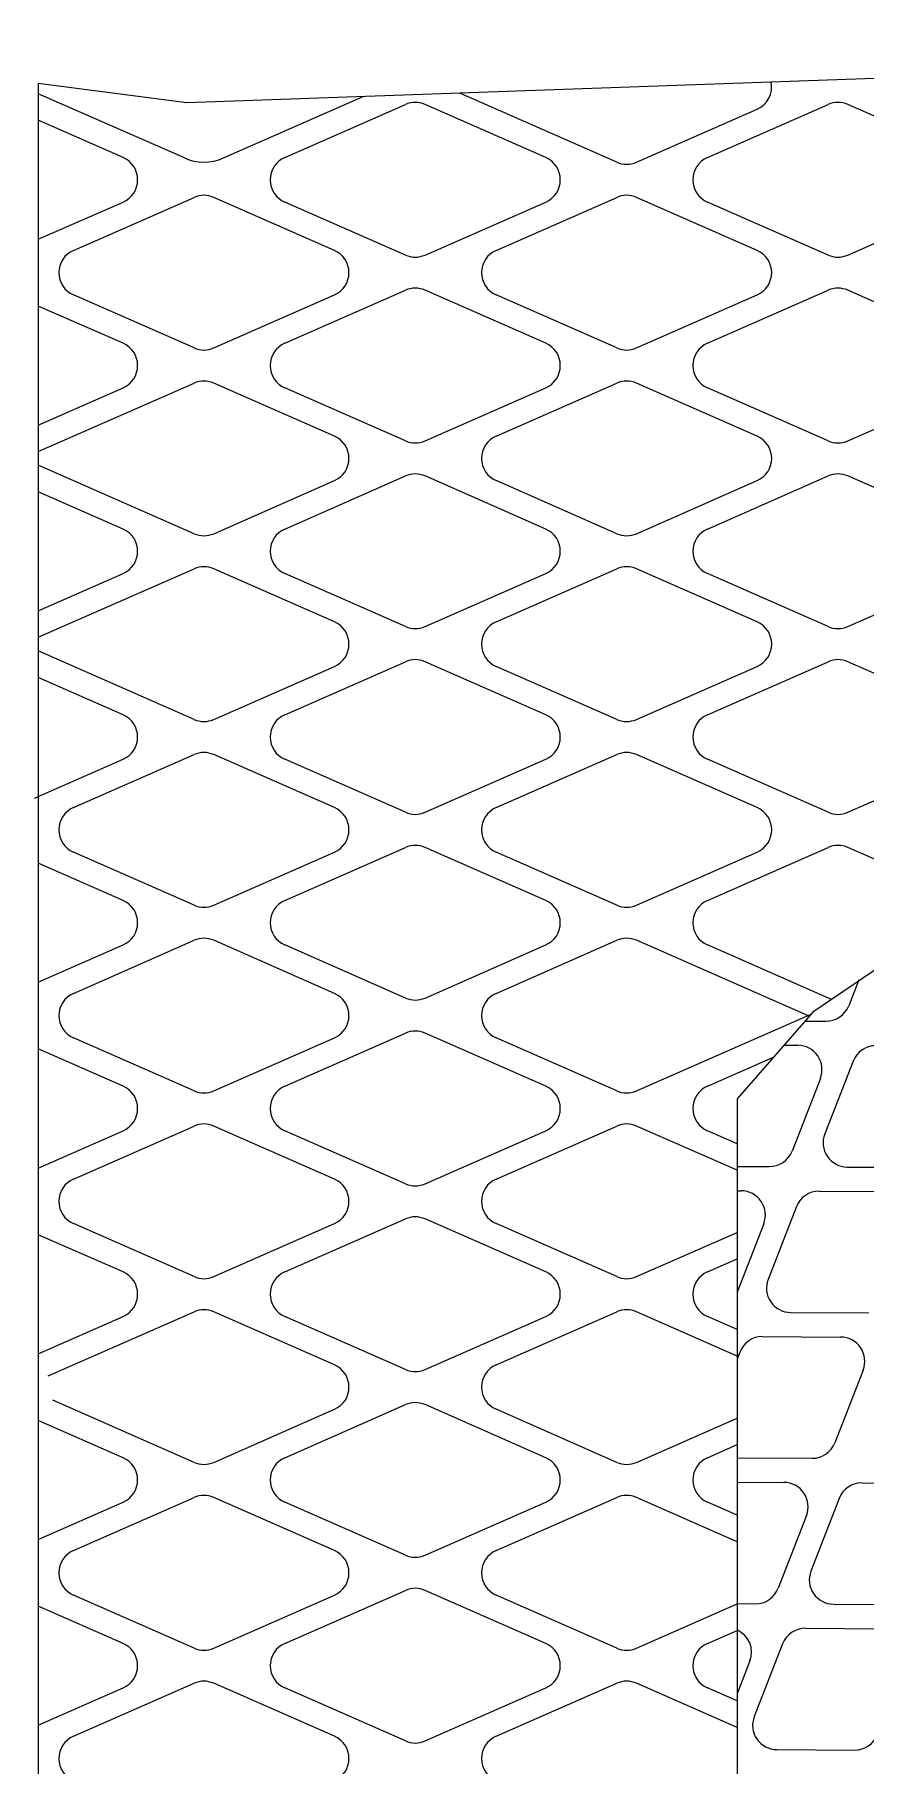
# Model space of a CAD drawing. Header units: millimetres. Extents: x 200 to 163856, y 0 to 163394.
# Drawn here: x 9646 to 9710.1, y 1988.7 to 2122.3 of the extents above; entities that cross this region are included whole.
import ezdxf

# ---------------------------------------------------------------- set-up
doc = ezdxf.new("R2010")
doc.units = ezdxf.units.MM
doc.header["$LTSCALE"] = 10
doc.layers.add('4', color=4, linetype='Continuous')
doc.layers.add('HAT', color=5, linetype='Continuous')

msp = doc.modelspace()

# ---------------------------------------------------------------- linework, layer by layer
at = {"layer": '4', "extrusion": (0, 0.75072, -0.660621)}
for p, q in [((9807.42788, 2122.2864), (9657.70256, 2117.02527)), ((9657.70256, 2117.02527), (9646.24836, 2118.50854)), ((9810.45078, 2117.89371), (9706.01376, 2046.82247)), ((9706.01376, 2046.82247), (9700.17506, 2040.14564))]:
    msp.add_line(p, q, dxfattribs=at)
at = {"layer": '4'}
for p, q in [((9646.24836, 2118.50854), (9646.24836, 1944.76661)), ((9700.17506, 2040.14564), (9700.17506, 1889.82255))]:
    msp.add_line(p, q, dxfattribs=at)
at = {"layer": 'HAT'}
for p, q in [((9657.52161, 2112.76737), (9646.24836, 2117.72248)), ((9690.89365, 2112.43574), (9678.76809, 2117.76548)), ((9660.53954, 2112.76737), (9671.31478, 2117.50359)), ((9665.26557, 2112.79655), (9674.58487, 2116.89281)), ((9685.41314, 2112.79655), (9676.09384, 2116.89281)), ((9692.40262, 2112.43574), (9701.72192, 2116.532)), ((9697.88313, 2112.79655), (9707.20243, 2116.89281)), ((9718.0307, 2112.79655), (9708.7114, 2116.89281)), ((9652.79558, 2112.79655), (9646.24836, 2115.67435)), ((9648.95679, 2105.62808), (9658.27609, 2109.72435)), ((9669.10436, 2105.62808), (9659.78506, 2109.72435)), ((9681.57435, 2105.62808), (9690.89365, 2109.72435)), ((9701.72192, 2105.62808), (9692.40262, 2109.72435)), ((9646.24836, 2106.48573), (9652.79558, 2109.36354)), ((9674.58487, 2105.26727), (9665.26557, 2109.36354)), ((9676.09384, 2105.26727), (9685.41314, 2109.36354)), ((9707.20243, 2105.26727), (9697.88313, 2109.36354)), ((9708.7114, 2105.26727), (9718.0307, 2109.36354)), ((9658.27609, 2098.09881), (9648.95679, 2102.19508)), ((9659.78506, 2098.09881), (9669.10436, 2102.19508)), ((9665.26557, 2098.45962), (9674.58487, 2102.55588)), ((9685.41314, 2098.45962), (9676.09384, 2102.55588)), ((9690.89365, 2098.09881), (9681.57435, 2102.19508)), ((9692.40262, 2098.09881), (9701.72192, 2102.19508)), ((9697.88313, 2098.45962), (9707.20243, 2102.55588)), ((9718.0307, 2098.45962), (9708.7114, 2102.55588)), ((9652.79558, 2098.45962), (9646.24836, 2101.33742)), ((9646.24836, 2090.10067), (9658.27609, 2095.38742)), ((9646.24836, 2092.14881), (9652.79558, 2095.02661)), ((9669.10436, 2091.29115), (9659.78506, 2095.38742)), ((9674.58487, 2090.93035), (9665.26557, 2095.02661)), ((9676.09384, 2090.93035), (9685.41314, 2095.02661)), ((9681.57435, 2091.29115), (9690.89365, 2095.38742)), ((9701.72192, 2091.29115), (9692.40262, 2095.38742)), ((9707.20243, 2090.93035), (9697.88313, 2095.02661)), ((9708.7114, 2090.93035), (9718.0307, 2095.02661)), ((9658.27609, 2083.76188), (9646.24836, 2089.04863)), ((9665.26557, 2084.12269), (9674.58487, 2088.21895)), ((9685.41314, 2084.12269), (9676.09384, 2088.21895)), ((9697.88313, 2084.12269), (9707.20243, 2088.21895)), ((9718.0307, 2084.12269), (9708.7114, 2088.21895)), ((9652.79558, 2084.12269), (9646.24836, 2087.0005)), ((9659.78506, 2083.76188), (9669.10436, 2087.85815)), ((9690.89365, 2083.76188), (9681.57435, 2087.85815)), ((9692.40262, 2083.76188), (9701.72192, 2087.85815)), ((9646.24836, 2075.76375), (9658.27609, 2081.05049)), ((9646.24836, 2077.81188), (9652.79558, 2080.68968)), ((9669.10436, 2076.95423), (9659.78506, 2081.05049)), ((9674.58487, 2076.59342), (9665.26557, 2080.68968)), ((9676.09384, 2076.59342), (9685.41314, 2080.68968)), ((9681.57435, 2076.95423), (9690.89365, 2081.05049)), ((9701.72192, 2076.95423), (9692.40262, 2081.05049)), ((9707.20243, 2076.59342), (9697.88313, 2080.68968)), ((9708.7114, 2076.59342), (9718.0307, 2080.68968)), ((9658.27609, 2069.42495), (9646.24836, 2074.7117)), ((9659.78506, 2069.42495), (9669.10436, 2073.52122)), ((9665.26557, 2069.78576), (9674.58487, 2073.88203)), ((9685.41314, 2069.78576), (9676.09384, 2073.88203)), ((9690.89365, 2069.42495), (9681.57435, 2073.52122)), ((9692.40262, 2069.42495), (9701.72192, 2073.52122)), ((9697.88313, 2069.78576), (9707.20243, 2073.88203)), ((9718.0307, 2069.78576), (9708.7114, 2073.88203)), ((9652.79558, 2069.78576), (9646.24836, 2072.66357)), ((9645.96714, 2063.35134), (9652.79558, 2066.35276)), ((9648.95679, 2062.6173), (9658.27609, 2066.71356)), ((9669.10436, 2062.6173), (9659.78506, 2066.71356)), ((9674.58487, 2062.25649), (9665.26557, 2066.35276)), ((9676.09384, 2062.25649), (9685.41314, 2066.35276)), ((9681.57435, 2062.6173), (9690.89365, 2066.71356)), ((9701.72192, 2062.6173), (9692.40262, 2066.71356)), ((9707.20243, 2062.25649), (9697.88313, 2066.35276)), ((9708.7114, 2062.25649), (9718.0307, 2066.35276)), ((9658.27609, 2055.08803), (9648.95679, 2059.18429)), ((9659.78506, 2055.08803), (9669.10436, 2059.18429)), ((9665.26557, 2055.44883), (9674.58487, 2059.5451)), ((9685.41314, 2055.44883), (9676.09384, 2059.5451)), ((9690.89365, 2055.08803), (9681.57435, 2059.18429)), ((9692.40262, 2055.08803), (9701.72192, 2059.18429)), ((9697.88313, 2055.44883), (9707.20243, 2059.5451)), ((9718.43124, 2055.27278), (9708.7114, 2059.5451)), ((9652.79558, 2055.44883), (9646.24836, 2058.32664)), ((9648.95679, 2048.28037), (9658.27609, 2052.37663)), ((9669.10436, 2048.28037), (9659.78506, 2052.37663)), ((9681.57435, 2048.28037), (9690.89365, 2052.37663)), ((9705.74305, 2046.51289), (9692.40262, 2052.37663)), ((9646.24836, 2049.13802), (9652.79558, 2052.01583)), ((9674.58487, 2047.91956), (9665.26557, 2052.01583)), ((9676.09384, 2047.91956), (9685.41314, 2052.01583)), ((9707.45973, 2047.80647), (9697.88313, 2052.01583)), ((9709.5614, 2049.32673), (9708.78425, 2047.33116)), ((9692.40262, 2040.7511), (9705.88786, 2046.67849)), ((9705.42184, 2046.14558), (9707.02659, 2046.13661)), ((9658.27609, 2040.7511), (9648.95679, 2044.84736)), ((9659.78506, 2040.7511), (9669.10436, 2044.84736)), ((9665.26557, 2041.1119), (9674.58487, 2045.20817)), ((9685.41314, 2041.1119), (9676.09384, 2045.20817)), ((9690.89365, 2040.7511), (9681.57435, 2044.84736)), ((9703.79016, 2044.27966), (9704.86168, 2044.27368)), ((9652.79558, 2041.1119), (9646.24836, 2043.98971)), ((9697.88313, 2041.1119), (9702.97858, 2043.35159)), ((9709.12741, 2043.04546), (9706.94155, 2037.43259)), ((9706.59839, 2041.71829), (9704.41253, 2036.10541)), ((9646.24836, 2034.80109), (9652.79558, 2037.6789)), ((9648.95679, 2033.94344), (9658.27609, 2038.03971)), ((9669.10436, 2033.94344), (9659.78506, 2038.03971)), ((9674.58487, 2033.58263), (9665.26557, 2037.6789)), ((9676.09384, 2033.58263), (9685.41314, 2037.6789)), ((9681.57435, 2033.94344), (9690.89365, 2038.03971)), ((9700.17506, 2034.62336), (9692.40262, 2038.03971)), ((9700.17506, 2036.67149), (9697.88313, 2037.6789)), ((9700.17506, 2034.92472), (9702.65487, 2034.91086)), ((9708.67825, 2034.8772), (9714.70164, 2034.84354)), ((9700.17506, 2033.04969), (9700.48996, 2033.04793)), ((9706.51335, 2033.01427), (9712.53674, 2032.98061)), ((9665.26557, 2026.77498), (9674.58487, 2030.87124)), ((9685.41314, 2026.77498), (9676.09384, 2030.87124)), ((9704.75569, 2031.81972), (9702.56982, 2026.20685)), ((9652.79558, 2026.77498), (9646.24836, 2029.65278)), ((9658.27609, 2026.41417), (9648.95679, 2030.51044)), ((9659.78506, 2026.41417), (9669.10436, 2030.51044)), ((9690.89365, 2026.41417), (9681.57435, 2030.51044)), ((9692.40262, 2026.41417), (9700.17506, 2029.83052)), ((9702.22667, 2030.49254), (9700.17506, 2025.22441)), ((9697.88313, 2026.77498), (9700.17506, 2027.78239)), ((9646.24836, 2020.46417), (9652.79558, 2023.34197)), ((9647.00284, 2018.74766), (9658.27609, 2023.70278)), ((9669.10436, 2019.60651), (9659.78506, 2023.70278)), ((9674.58487, 2019.24571), (9665.26557, 2023.34197)), ((9676.09384, 2019.24571), (9685.41314, 2023.34197)), ((9681.57435, 2019.60651), (9690.89365, 2023.70278)), ((9700.17506, 2020.28643), (9692.40262, 2023.70278)), ((9700.17506, 2022.33456), (9697.88313, 2023.34197)), ((9704.30653, 2023.65146), (9710.32992, 2023.6178)), ((9702.14163, 2021.78853), (9708.16501, 2021.75487)), ((9700.38396, 2020.59397), (9700.17506, 2020.05755)), ((9709.90172, 2019.19948), (9707.71586, 2013.5866)), ((9658.27609, 2012.07724), (9647.37125, 2016.87043)), ((9659.78506, 2012.07724), (9669.10436, 2016.17351)), ((9665.26557, 2012.43805), (9674.58487, 2016.53431)), ((9685.41314, 2012.43805), (9676.09384, 2016.53431)), ((9690.89365, 2012.07724), (9681.57435, 2016.17351)), ((9652.79558, 2012.43805), (9646.24836, 2015.31585)), ((9692.40262, 2012.07724), (9700.17506, 2015.49359)), ((9697.88313, 2012.43805), (9700.17506, 2013.44546)), ((9700.17506, 2012.42437), (9705.9582, 2012.39205)), ((9648.95679, 2005.26958), (9658.27609, 2009.36585)), ((9669.10436, 2005.26958), (9659.78506, 2009.36585)), ((9681.57435, 2005.26958), (9690.89365, 2009.36585)), ((9700.17506, 2005.9495), (9692.40262, 2009.36585)), ((9700.17506, 2010.54934), (9703.79329, 2010.52912)), ((9708.05902, 2009.30091), (9705.87316, 2003.68803)), ((9709.81668, 2010.49546), (9715.84007, 2010.4618)), ((9646.24836, 2006.12724), (9652.79558, 2009.00504)), ((9674.58487, 2004.90878), (9665.26557, 2009.00504)), ((9676.09384, 2004.90878), (9685.41314, 2009.00504)), ((9700.17506, 2007.99763), (9697.88313, 2009.00504)), ((9705.53, 2007.97373), (9703.34414, 2002.36086)), ((9658.27609, 1997.74031), (9648.95679, 2001.83658)), ((9659.78506, 1997.74031), (9669.10436, 2001.83658)), ((9665.26557, 1998.10112), (9674.58487, 2002.19739)), ((9685.41314, 1998.10112), (9676.09384, 2002.19739)), ((9690.89365, 1997.74031), (9681.57435, 2001.83658)), ((9652.79558, 1998.10112), (9646.24836, 2000.97893)), ((9692.40262, 1997.74031), (9700.17506, 2001.15666)), ((9700.17506, 2001.17419), (9701.58648, 2001.16631)), ((9707.60986, 2001.13265), (9713.63325, 2001.09898)), ((9697.88313, 1998.10112), (9700.17506, 1999.10853)), ((9705.44496, 1999.26971), (9711.46835, 1999.23605)), ((9703.6873, 1998.07516), (9701.50143, 1992.46229)), ((9701.15828, 1996.74799), (9700.17506, 1994.22327)), ((9646.24836, 1991.79031), (9652.79558, 1994.66812)), ((9648.95679, 1990.93266), (9658.27609, 1995.02892)), ((9669.10436, 1990.93266), (9659.78506, 1995.02892)), ((9674.58487, 1990.57185), (9665.26557, 1994.66812)), ((9676.09384, 1990.57185), (9685.41314, 1994.66812)), ((9681.57435, 1990.93266), (9690.89365, 1995.02892)), ((9700.17506, 1991.61257), (9692.40262, 1995.02892)), ((9700.17506, 1993.66071), (9697.88313, 1994.66812)), ((9703.23814, 1989.9069), (9709.26153, 1989.87324))]:
    msp.add_line(p, q, dxfattribs=at)
for centre, radius, start, end in [((9700.96744, 2118.24851), 1.875, 293.7277118, 11.1217376), ((9675.33935, 2115.17631), 1.875, 66.2722882, 113.7277117), ((9707.95692, 2115.17631), 1.875, 66.2722882, 113.7277118), ((9652.0411, 2111.08004), 1.875, 293.7277118, 66.2722882), ((9659.03057, 2116.20037), 3.75, 246.2722882, 293.7277118), ((9666.02005, 2111.08004), 1.875, 113.7277118, 246.2722882), ((9684.65866, 2111.08004), 1.875, 293.7277118, 66.2722882), ((9691.64814, 2114.15224), 1.875, 246.2722882, 293.7277118), ((9698.63761, 2111.08004), 1.875, 113.7277118, 246.2722882), ((9659.03057, 2108.00784), 1.875, 66.2722882, 113.7277118), ((9691.64814, 2108.00784), 1.875, 66.2722882, 113.7277118), ((9649.71127, 2103.91158), 1.875, 113.7277118, 246.2722882), ((9668.34988, 2103.91158), 1.875, 293.7277118, 66.2722882), ((9682.32883, 2103.91158), 1.875, 113.7277118, 246.2722882), ((9700.96744, 2103.91158), 1.875, 293.7277118, 66.2722882), ((9675.33935, 2106.98378), 1.875, 246.2722882, 293.7277118), ((9707.95692, 2106.98378), 1.875, 246.2722882, 293.7277118), ((9675.33935, 2100.83938), 1.875, 66.2722882, 113.7277118), ((9707.95692, 2100.83938), 1.875, 66.2722882, 113.7277118), ((9652.0411, 2096.74311), 1.875, 293.7277118, 66.2722882), ((9659.03057, 2099.81531), 1.875, 246.2722882, 293.7277118), ((9666.02005, 2096.74311), 1.875, 113.7277118, 246.2722882), ((9684.65866, 2096.74311), 1.875, 293.7277118, 66.2722882), ((9691.64814, 2099.81531), 1.875, 246.2722883, 293.7277118), ((9698.63761, 2096.74311), 1.875, 113.7277118, 246.2722882), ((9659.03057, 2093.67092), 1.875, 66.2722882, 113.7277118), ((9691.64814, 2093.67092), 1.875, 66.2722882, 113.7277118), ((9668.34988, 2089.57465), 1.875, 293.7277118, 66.2722882), ((9675.33935, 2092.64685), 1.875, 246.2722882, 293.7277117), ((9682.32883, 2089.57465), 1.875, 113.7277118, 246.2722882), ((9700.96744, 2089.57465), 1.875, 293.7277118, 66.2722882), ((9707.95692, 2092.64685), 1.875, 246.2722882, 293.7277118), ((9675.33935, 2086.50245), 1.875, 66.2722882, 113.7277118), ((9707.95692, 2086.50245), 1.875, 66.2722882, 113.7277118), ((9652.0411, 2082.40619), 1.875, 293.7277118, 66.2722882), ((9666.02005, 2082.40619), 1.875, 113.7277118, 246.2722882), ((9684.65866, 2082.40619), 1.875, 293.7277118, 66.2722882), ((9698.63761, 2082.40619), 1.875, 113.7277118, 246.2722882), ((9659.03057, 2085.47839), 1.875, 246.2722882, 293.7277118), ((9691.64814, 2085.47839), 1.875, 246.2722882, 293.7277118), ((9659.03057, 2079.33399), 1.875, 66.2722882, 113.7277118), ((9691.64814, 2079.33399), 1.875, 66.2722882, 113.7277118), ((9668.34988, 2075.23772), 1.875, 293.7277118, 66.2722882), ((9675.33935, 2078.30992), 1.875, 246.2722882, 293.7277118), ((9682.32883, 2075.23772), 1.875, 113.7277118, 246.2722882), ((9700.96744, 2075.23772), 1.875, 293.7277118, 66.2722882), ((9707.95692, 2078.30992), 1.875, 246.2722882, 293.7277118), ((9675.33935, 2072.16552), 1.875, 66.2722882, 113.7277118), ((9707.95692, 2072.16552), 1.875, 66.2722882, 113.7277118), ((9652.0411, 2068.06926), 1.875, 293.7277118, 66.2722882), ((9659.03057, 2071.14146), 1.875, 246.2722882, 293.7277118), ((9666.02005, 2068.06926), 1.875, 113.7277118, 246.2722882), ((9684.65866, 2068.06926), 1.875, 293.7277118, 66.2722882), ((9691.64814, 2071.14146), 1.875, 246.2722882, 293.7277118), ((9698.63761, 2068.06926), 1.875, 113.7277118, 246.2722882), ((9659.03057, 2064.99706), 1.875, 66.2722882, 113.7277118), ((9691.64814, 2064.99706), 1.875, 66.2722882, 113.7277118), ((9649.71127, 2060.90079), 1.875, 113.7277118, 246.2722882), ((9668.34988, 2060.90079), 1.875, 293.7277118, 66.2722882), ((9675.33935, 2063.97299), 1.875, 246.2722882, 293.7277117), ((9682.32883, 2060.90079), 1.875, 113.7277118, 246.2722882), ((9700.96744, 2060.90079), 1.875, 293.7277118, 66.2722882), ((9707.95692, 2063.97299), 1.875, 246.2722882, 293.7277118), ((9675.33935, 2057.8286), 1.875, 66.2722882, 113.7277118), ((9707.95692, 2057.8286), 1.875, 66.2722882, 113.7277118), ((9652.0411, 2053.73233), 1.875, 293.7277118, 66.2722882), ((9659.03057, 2056.80453), 1.875, 246.2722882, 293.7277118), ((9666.02005, 2053.73233), 1.875, 113.7277118, 246.2722882), ((9684.65866, 2053.73233), 1.875, 293.7277118, 66.2722882), ((9691.64814, 2056.80453), 1.875, 246.2722882, 293.7277118), ((9698.63761, 2053.73233), 1.875, 113.7277118, 246.2722882), ((9659.03057, 2050.66013), 1.875, 66.2722882, 113.7277118), ((9691.64814, 2050.66013), 1.875, 66.2722882, 113.7277118), ((9649.71127, 2046.56387), 1.875, 113.7277118, 246.2722882), ((9668.34988, 2046.56387), 1.875, 293.7277118, 66.2722882), ((9682.32883, 2046.56387), 1.875, 113.7277118, 246.2722882), ((9675.33935, 2049.63607), 1.875, 246.2722881, 293.7277118), ((9707.03707, 2048.01158), 1.875, 269.6798161, 338.722217), ((9675.33935, 2043.49167), 1.875, 66.2722882, 113.7277118), ((9704.8512, 2042.39871), 1.875, 338.722217, 89.6798161), ((9710.87459, 2042.36505), 1.875, 89.6798161, 158.722217), ((9652.0411, 2039.3954), 1.875, 293.7277118, 66.2722882), ((9659.03057, 2042.4676), 1.875, 246.2722882, 293.7277116), ((9666.02005, 2039.3954), 1.875, 113.7277118, 246.2722882), ((9684.65866, 2039.3954), 1.875, 293.7277118, 66.2722882), ((9691.64814, 2042.4676), 1.875, 246.2722882, 293.7277118), ((9698.63761, 2039.3954), 1.875, 113.7277118, 246.2722882), ((9659.03057, 2036.3232), 1.875, 66.2722882, 113.7277118), ((9691.64814, 2036.3232), 1.875, 66.2722882, 113.7277119), ((9708.68873, 2036.75217), 1.875, 158.722217, 269.6798161), ((9702.66534, 2036.78583), 1.875, 269.6798161, 338.722217), ((9649.71127, 2032.22694), 1.875, 113.7277118, 246.2722882), ((9668.34988, 2032.22694), 1.875, 293.7277118, 66.2722882), ((9675.33935, 2035.29914), 1.875, 246.2722882, 293.7277118), ((9682.32883, 2032.22694), 1.875, 113.7277118, 246.2722882), ((9700.47948, 2031.17296), 1.875, 338.722217, 89.6798161), ((9706.50287, 2031.1393), 1.875, 89.6798161, 158.722217), ((9675.33935, 2029.15474), 1.875, 66.2722882, 113.7277118), ((9652.0411, 2025.05847), 1.875, 293.7277118, 66.2722882), ((9666.02005, 2025.05847), 1.875, 113.7277118, 246.2722882), ((9684.65866, 2025.05847), 1.875, 293.7277118, 66.2722882), ((9698.63761, 2025.05847), 1.875, 113.7277118, 246.2722882), ((9659.03057, 2028.13067), 1.875, 246.2722881, 293.7277118), ((9691.64814, 2028.13067), 1.875, 246.2722883, 293.7277118), ((9704.31701, 2025.52643), 1.875, 158.722217, 269.6798161), ((9659.03057, 2021.98628), 1.875, 66.2722882, 113.7277118), ((9691.64814, 2021.98628), 1.875, 66.2722882, 113.7277118), ((9702.13115, 2019.91355), 1.875, 89.6798161, 158.722217), ((9708.15454, 2019.87989), 1.875, 338.722217, 89.6798161), ((9668.34988, 2017.89001), 1.875, 293.7277118, 66.2722882), ((9675.33935, 2020.96221), 1.875, 246.2722882, 293.727712), ((9682.32883, 2017.89001), 1.875, 113.7277118, 246.2722882), ((9675.33935, 2014.81781), 1.875, 66.2722882, 113.7277118), ((9705.96868, 2014.26702), 1.875, 269.6798161, 338.722217), ((9652.0411, 2010.72155), 1.875, 293.7277118, 66.2722882), ((9659.03057, 2013.79374), 1.875, 246.2722882, 293.7277116), ((9666.02005, 2010.72155), 1.875, 113.7277118, 246.2722882), ((9684.65866, 2010.72155), 1.875, 293.7277118, 66.2722882), ((9691.64814, 2013.79374), 1.875, 246.272288, 293.7277118), ((9698.63761, 2010.72155), 1.875, 113.7277118, 246.2722882), ((9659.03057, 2007.64935), 1.875, 66.2722882, 113.7277118), ((9691.64814, 2007.64935), 1.875, 66.2722882, 113.7277118), ((9703.78281, 2008.65415), 1.875, 338.722217, 89.6798161), ((9709.8062, 2008.62049), 1.875, 89.6798161, 158.722217), ((9649.71127, 2003.55308), 1.875, 113.7277118, 246.2722882), ((9668.34988, 2003.55308), 1.875, 293.7277118, 66.2722882), ((9675.33935, 2006.62528), 1.875, 246.2722882, 293.7277118), ((9682.32883, 2003.55308), 1.875, 113.7277118, 246.2722882), ((9707.62034, 2003.00762), 1.875, 158.722217, 269.6798161), ((9675.33935, 2000.48088), 1.875, 66.2722882, 113.7277119), ((9701.59695, 2003.04128), 1.875, 269.6798161, 338.722217), ((9699.41109, 1997.4284), 1.875, 338.722217, 65.9552464), ((9705.43448, 1997.39474), 1.875, 89.6798161, 158.722217), ((9705.43448, 1997.39474), 1.875, 89.6798161, 158.722217), ((9652.0411, 1996.38462), 1.875, 293.7277118, 66.2722882), ((9659.03057, 1999.45682), 1.875, 246.2722882, 293.7277118), ((9666.02005, 1996.38462), 1.875, 113.7277118, 246.2722882), ((9684.65866, 1996.38462), 1.875, 293.7277118, 66.2722882), ((9691.64814, 1999.45682), 1.875, 246.2722882, 293.7277118), ((9698.63761, 1996.38462), 1.875, 113.7277118, 246.2722882), ((9659.03057, 1993.31242), 1.875, 66.2722882, 113.7277119), ((9691.64814, 1993.31242), 1.875, 66.2722882, 113.7277119), ((9703.24862, 1991.78187), 1.875, 158.722217, 269.6798161), ((9649.71127, 1989.21615), 1.875, 113.7277118, 246.2722882), ((9668.34988, 1989.21615), 1.875, 293.7277118, 66.2722882), ((9682.32883, 1989.21615), 1.875, 113.7277118, 246.2722882), ((9709.27201, 1991.74821), 1.875, 269.6798161, 338.722217), ((9675.33935, 1992.28835), 1.875, 246.2722884, 293.7277118)]:
    msp.add_arc(centre, radius, start, end, dxfattribs=at)

doc.saveas('drawing.dxf')
